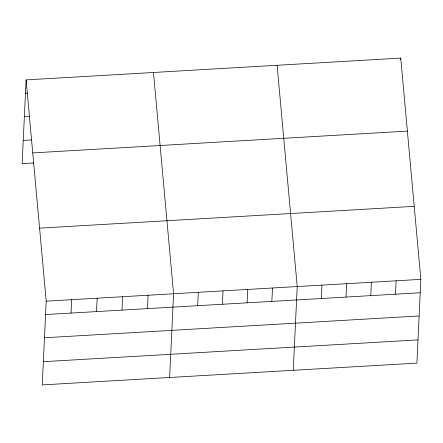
<?xml version="1.0" encoding="UTF-8"?>
<svg xmlns="http://www.w3.org/2000/svg" width="443" height="443" viewBox="0 0 443 443"><rect width="100%" height="100%" fill="white"/><g stroke="black" fill="none" stroke-linecap="round" stroke-linejoin="round"><path stroke-width="0.66" d="M26.098 79.89L46.21 301.162L42.257 384.906L416.902 363.11L420.85 279.361L400.743 58.094L26.098 79.89L22.15 163.639L33.856 162.958M71.052 313.063L71.683 299.678M96.53 311.584L97.161 298.2M122.002 310.1L122.633 296.716M147.48 308.616L148.112 295.232M169.636 377.497L173.584 293.748L153.477 72.48M197.683 305.698L198.314 292.314M222.408 304.258L223.039 290.874M247.133 302.818L247.764 289.434M271.858 301.378L272.489 287.994M293.266 370.304L297.22 286.555L277.108 65.287M321.313 298.504L321.945 285.12M346.038 297.065L346.67 283.681M370.763 295.625L371.395 282.241M400.677 59.434L400.743 58.094M395.494 294.185L396.125 280.801M25.467 93.279L27.532 93.157M24.371 116.498L29.194 116.216M23.246 140.42L31.508 139.938M32.738 152.913L407.377 131.111M39.571 228.145L414.216 206.344M46.21 301.162L420.85 279.361M45.579 314.547L420.219 292.751M44.483 337.765L419.122 315.97M43.353 361.687L417.998 339.892"/></g></svg>
